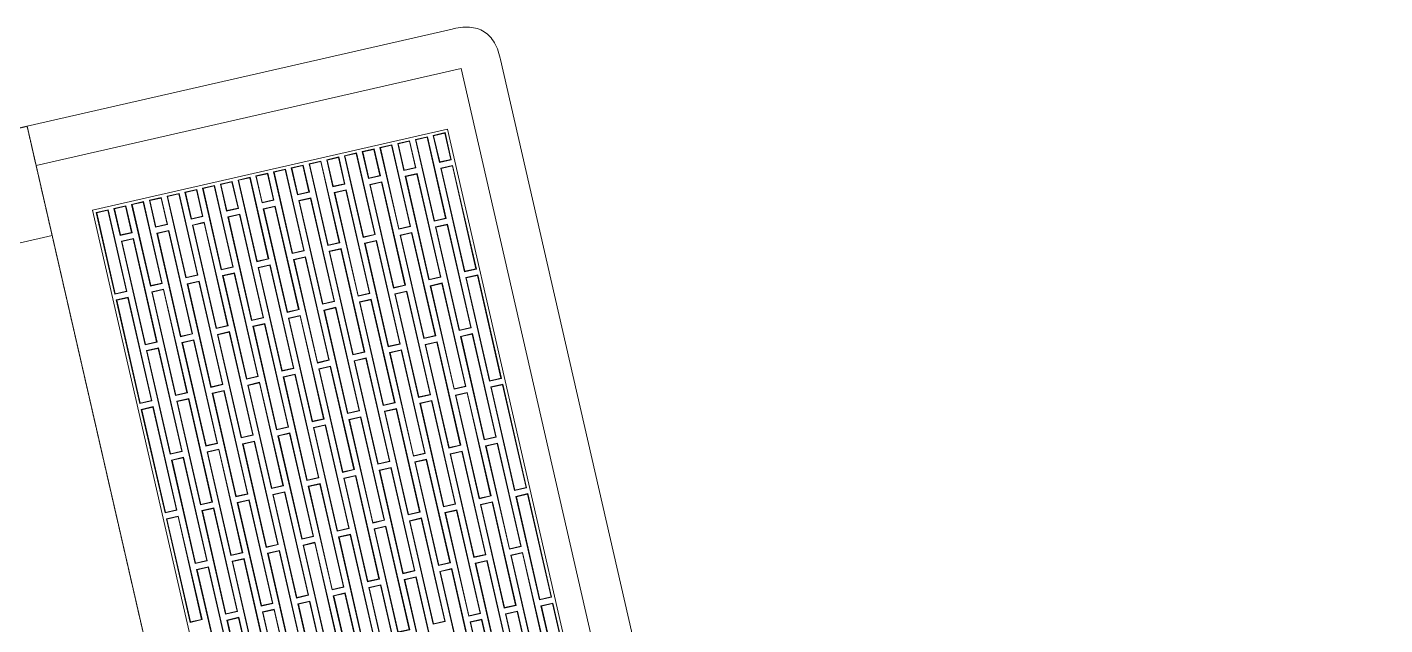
# Model space of a CAD drawing. Header units: millimetres. Extents: x 1667 to 847943, y 724 to 1832625.
# Drawn here: x 653321 to 653925, y 722505 to 722771 of the extents above; entities that cross this region are included whole.
import ezdxf

# ---------------------------------------------------------------- set-up
doc = ezdxf.new("R2010")
doc.units = ezdxf.units.MM
for name, pattern in [('2026-02-28_GF-SF BWP SET_MAIN BLOCK_SASANGIR RESORT$0$DASHED', [0.75, 0.5, -0.25]), ('AUDIT_D_060311083008-3', [0]), ('CENTER', [2, 1.25, -0.25, 0.25, -0.25])]:
    doc.linetypes.add(name, pattern=pattern)
for name, color, linetype, lineweight in [('2026-02-28_GF-SF BWP SET_MAIN BLOCK_SASANGIR RESORT$0$DOOR DIM', 243, '2026-02-28_GF-SF BWP SET_MAIN BLOCK_SASANGIR RESORT$0$DASHED', 9), ('A-DOOR', 140, 'AUDIT_D_060311083008-3', 5), ('DIMENSION_MOFA', 66, 'CENTER', 15), ('DOORS', 161, 'Continuous', 5), ('GH - KIT EQUIP.', 2, 'Continuous', 9)]:
    doc.layers.add(name, color=color, linetype=linetype, lineweight=lineweight)

# ---------------------------------------------------------------- blocks, each defined once
blk = doc.blocks.new('D-150 thk wall_1.8m D leaf-new')
at = {"layer": 'DOORS', "flags": 128}
blk.add_lwpolyline([(1800, -150), (1800, 0), (1750, 0), (1750, -110), (1770, -110), (1770, -150)], close=True, dxfattribs=at)
blk = doc.blocks.new('*U170')
at = {"layer": 'A-DOOR'}
blk.add_blockref('D-150 thk wall_1.8m D leaf-new', (0, 0), dxfattribs=at)
blk = doc.blocks.new('AIR CURTAIN - 1800')
at = {"layer": 'GH - KIT EQUIP.', "color": 177, "lineweight": 15, "true_color": 0x293189}
blk.add_polyline3d([(269135.78, 64441.61, 0), (270899.78, 64441.61, 0), (270900.28, 64441.61, 0), (270901.43, 64441.63, 0), (270902.54, 64441.69, 0), (270903.61, 64441.79, 0), (270904.64, 64441.93, 0), (270905.63, 64442.1, 0), (270906.58, 64442.31, 0), (270907.5, 64442.57, 0), (270908.37, 64442.86, 0), (270909.21, 64443.19, 0), (270910.01, 64443.56, 0), (270910.76, 64443.97, 0), (270911.48, 64444.41, 0), (270912.16, 64444.9, 0), (270912.81, 64445.43, 0), (270913.41, 64445.99, 0), (270913.97, 64446.59, 0), (270914.5, 64447.23, 0), (270914.98, 64447.91, 0), (270915.43, 64448.63, 0), (270915.84, 64449.39, 0), (270916.21, 64450.19, 0), (270916.54, 64451.03, 0), (270916.83, 64451.9, 0), (270917.08, 64452.81, 0), (270917.3, 64453.77, 0), (270917.47, 64454.76, 0), (270917.61, 64455.79, 0), (270917.71, 64456.86, 0), (270917.76, 64457.97, 0), (270917.78, 64459.11, 0), (270917.78, 64459.61, 0), (270917.78, 64653.61, 0), (270899.78, 64653.61, 0), (270899.78, 64459.61, 0), (269135.78, 64459.61, 0)], dxfattribs=at)
for points in [[(270899.78, 64653.61, 0.05), (269135.78, 64653.61, 0.05), (269135.78, 64459.61, 0.05), (270899.78, 64459.61, 0.05)], [(270874.78, 64633.61, 0.05), (270334.78, 64633.61, 0.05), (270334.78, 64471.61, 0.05), (270874.78, 64471.61, 0.05)], [(270686.11, 64632.29, 0), (270733.46, 64632.29, 0), (270733.46, 64626.84, 0), (270686.11, 64626.84, 0)], [(270686.28, 64632.11, 0), (270733.28, 64632.11, 0), (270733.28, 64627.01, 0), (270686.28, 64627.01, 0)], [(270736.11, 64632.29, 0), (270783.46, 64632.29, 0), (270783.46, 64626.84, 0), (270736.11, 64626.84, 0)], [(270736.28, 64632.11, 0), (270783.28, 64632.11, 0), (270783.28, 64627.01, 0), (270736.28, 64627.01, 0)], [(270786.11, 64632.29, 0), (270833.46, 64632.29, 0), (270833.46, 64626.84, 0), (270786.11, 64626.84, 0)], [(270786.28, 64632.11, 0), (270833.28, 64632.11, 0), (270833.28, 64627.01, 0), (270786.28, 64627.01, 0)], [(270836.11, 64626.84, 0), (270836.11, 64632.29, 0), (270873.46, 64632.29, 0), (270873.46, 64626.84, 0)], [(270836.28, 64627.01, 0), (270836.28, 64632.11, 0), (270873.28, 64632.11, 0), (270873.28, 64627.01, 0)], [(270661.11, 64624.19, 0), (270708.46, 64624.19, 0), (270708.46, 64618.74, 0), (270661.11, 64618.74, 0)], [(270661.28, 64624.01, 0), (270708.28, 64624.01, 0), (270708.28, 64618.91, 0), (270661.28, 64618.91, 0)], [(270711.11, 64624.19, 0), (270758.46, 64624.19, 0), (270758.46, 64618.74, 0), (270711.11, 64618.74, 0)], [(270711.28, 64624.01, 0), (270758.28, 64624.01, 0), (270758.28, 64618.91, 0), (270711.28, 64618.91, 0)], [(270761.11, 64624.19, 0), (270808.46, 64624.19, 0), (270808.46, 64618.74, 0), (270761.11, 64618.74, 0)], [(270761.28, 64624.01, 0), (270808.28, 64624.01, 0), (270808.28, 64618.91, 0), (270761.28, 64618.91, 0)], [(270811.11, 64624.19, 0), (270858.46, 64624.19, 0), (270858.46, 64618.74, 0), (270811.11, 64618.74, 0)], [(270811.28, 64624.01, 0), (270858.28, 64624.01, 0), (270858.28, 64618.91, 0), (270811.28, 64618.91, 0)], [(270861.11, 64618.74, 0), (270861.11, 64624.19, 0), (270873.46, 64624.19, 0), (270873.46, 64618.74, 0)], [(270861.28, 64618.91, 0), (270861.28, 64624.01, 0), (270873.28, 64624.01, 0), (270873.28, 64618.91, 0)], [(270636.11, 64616.09, 0), (270683.46, 64616.09, 0), (270683.46, 64610.64, 0), (270636.11, 64610.64, 0)], [(270636.28, 64615.91, 0), (270683.28, 64615.91, 0), (270683.28, 64610.81, 0), (270636.28, 64610.81, 0)], [(270686.11, 64616.09, 0), (270733.46, 64616.09, 0), (270733.46, 64610.64, 0), (270686.11, 64610.64, 0)], [(270686.28, 64615.91, 0), (270733.28, 64615.91, 0), (270733.28, 64610.81, 0), (270686.28, 64610.81, 0)], [(270736.11, 64616.09, 0), (270783.46, 64616.09, 0), (270783.46, 64610.64, 0), (270736.11, 64610.64, 0)], [(270736.28, 64615.91, 0), (270783.28, 64615.91, 0), (270783.28, 64610.81, 0), (270736.28, 64610.81, 0)], [(270786.11, 64616.09, 0), (270833.46, 64616.09, 0), (270833.46, 64610.64, 0), (270786.11, 64610.64, 0)], [(270786.28, 64615.91, 0), (270833.28, 64615.91, 0), (270833.28, 64610.81, 0), (270786.28, 64610.81, 0)], [(270836.11, 64610.64, 0), (270836.11, 64616.09, 0), (270873.46, 64616.09, 0), (270873.46, 64610.64, 0)], [(270836.28, 64610.81, 0), (270836.28, 64615.91, 0), (270873.28, 64615.91, 0), (270873.28, 64610.81, 0)], [(270661.11, 64607.99, 0), (270708.46, 64607.99, 0), (270708.46, 64602.54, 0), (270661.11, 64602.54, 0)], [(270661.28, 64607.81, 0), (270708.28, 64607.81, 0), (270708.28, 64602.71, 0), (270661.28, 64602.71, 0)], [(270711.11, 64607.99, 0), (270758.46, 64607.99, 0), (270758.46, 64602.54, 0), (270711.11, 64602.54, 0)], [(270711.28, 64607.81, 0), (270758.28, 64607.81, 0), (270758.28, 64602.71, 0), (270711.28, 64602.71, 0)], [(270761.11, 64607.99, 0), (270808.46, 64607.99, 0), (270808.46, 64602.54, 0), (270761.11, 64602.54, 0)], [(270761.28, 64607.81, 0), (270808.28, 64607.81, 0), (270808.28, 64602.71, 0), (270761.28, 64602.71, 0)], [(270811.11, 64607.99, 0), (270858.46, 64607.99, 0), (270858.46, 64602.54, 0), (270811.11, 64602.54, 0)], [(270811.28, 64607.81, 0), (270858.28, 64607.81, 0), (270858.28, 64602.71, 0), (270811.28, 64602.71, 0)], [(270861.11, 64602.54, 0), (270861.11, 64607.99, 0), (270873.46, 64607.99, 0), (270873.46, 64602.54, 0)], [(270861.28, 64602.71, 0), (270861.28, 64607.81, 0), (270873.28, 64607.81, 0), (270873.28, 64602.71, 0)], [(270636.11, 64599.89, 0), (270683.46, 64599.89, 0), (270683.46, 64594.44, 0), (270636.11, 64594.44, 0)], [(270636.28, 64599.71, 0), (270683.28, 64599.71, 0), (270683.28, 64594.61, 0), (270636.28, 64594.61, 0)], [(270686.11, 64599.89, 0), (270733.46, 64599.89, 0), (270733.46, 64594.44, 0), (270686.11, 64594.44, 0)], [(270686.28, 64599.71, 0), (270733.28, 64599.71, 0), (270733.28, 64594.61, 0), (270686.28, 64594.61, 0)], [(270736.11, 64599.89, 0), (270783.46, 64599.89, 0), (270783.46, 64594.44, 0), (270736.11, 64594.44, 0)], [(270736.28, 64599.71, 0), (270783.28, 64599.71, 0), (270783.28, 64594.61, 0), (270736.28, 64594.61, 0)], [(270786.11, 64599.89, 0), (270833.46, 64599.89, 0), (270833.46, 64594.44, 0), (270786.11, 64594.44, 0)], [(270786.28, 64599.71, 0), (270833.28, 64599.71, 0), (270833.28, 64594.61, 0), (270786.28, 64594.61, 0)], [(270836.11, 64594.44, 0), (270836.11, 64599.89, 0), (270873.46, 64599.89, 0), (270873.46, 64594.44, 0)], [(270836.28, 64594.61, 0), (270836.28, 64599.71, 0), (270873.28, 64599.71, 0), (270873.28, 64594.61, 0)], [(270661.11, 64591.79, 0), (270708.46, 64591.79, 0), (270708.46, 64586.34, 0), (270661.11, 64586.34, 0)], [(270661.28, 64591.61, 0), (270708.28, 64591.61, 0), (270708.28, 64586.51, 0), (270661.28, 64586.51, 0)], [(270711.11, 64591.79, 0), (270758.46, 64591.79, 0), (270758.46, 64586.34, 0), (270711.11, 64586.34, 0)], [(270711.28, 64591.61, 0), (270758.28, 64591.61, 0), (270758.28, 64586.51, 0), (270711.28, 64586.51, 0)], [(270761.11, 64591.79, 0), (270808.46, 64591.79, 0), (270808.46, 64586.34, 0), (270761.11, 64586.34, 0)], [(270761.28, 64591.61, 0), (270808.28, 64591.61, 0), (270808.28, 64586.51, 0), (270761.28, 64586.51, 0)], [(270811.11, 64591.79, 0), (270858.46, 64591.79, 0), (270858.46, 64586.34, 0), (270811.11, 64586.34, 0)], [(270811.28, 64591.61, 0), (270858.28, 64591.61, 0), (270858.28, 64586.51, 0), (270811.28, 64586.51, 0)], [(270861.11, 64586.34, 0), (270861.11, 64591.79, 0), (270873.46, 64591.79, 0), (270873.46, 64586.34, 0)], [(270861.28, 64586.51, 0), (270861.28, 64591.61, 0), (270873.28, 64591.61, 0), (270873.28, 64586.51, 0)], [(270636.11, 64583.69, 0), (270683.46, 64583.69, 0), (270683.46, 64578.24, 0), (270636.11, 64578.24, 0)], [(270636.28, 64583.51, 0), (270683.28, 64583.51, 0), (270683.28, 64578.41, 0), (270636.28, 64578.41, 0)], [(270686.11, 64583.69, 0), (270733.46, 64583.69, 0), (270733.46, 64578.24, 0), (270686.11, 64578.24, 0)], [(270686.28, 64583.51, 0), (270733.28, 64583.51, 0), (270733.28, 64578.41, 0), (270686.28, 64578.41, 0)], [(270736.11, 64583.69, 0), (270783.46, 64583.69, 0), (270783.46, 64578.24, 0), (270736.11, 64578.24, 0)], [(270736.28, 64583.51, 0), (270783.28, 64583.51, 0), (270783.28, 64578.41, 0), (270736.28, 64578.41, 0)], [(270786.11, 64583.69, 0), (270833.46, 64583.69, 0), (270833.46, 64578.24, 0), (270786.11, 64578.24, 0)], [(270786.28, 64583.51, 0), (270833.28, 64583.51, 0), (270833.28, 64578.41, 0), (270786.28, 64578.41, 0)], [(270836.11, 64578.24, 0), (270836.11, 64583.69, 0), (270873.46, 64583.69, 0), (270873.46, 64578.24, 0)], [(270836.28, 64578.41, 0), (270836.28, 64583.51, 0), (270873.28, 64583.51, 0), (270873.28, 64578.41, 0)], [(270661.11, 64575.59, 0), (270708.46, 64575.59, 0), (270708.46, 64570.14, 0), (270661.11, 64570.14, 0)], [(270661.28, 64575.41, 0), (270708.28, 64575.41, 0), (270708.28, 64570.31, 0), (270661.28, 64570.31, 0)], [(270711.11, 64575.59, 0), (270758.46, 64575.59, 0), (270758.46, 64570.14, 0), (270711.11, 64570.14, 0)], [(270711.28, 64575.41, 0), (270758.28, 64575.41, 0), (270758.28, 64570.31, 0), (270711.28, 64570.31, 0)], [(270761.11, 64575.59, 0), (270808.46, 64575.59, 0), (270808.46, 64570.14, 0), (270761.11, 64570.14, 0)], [(270761.28, 64575.41, 0), (270808.28, 64575.41, 0), (270808.28, 64570.31, 0), (270761.28, 64570.31, 0)], [(270811.11, 64575.59, 0), (270858.46, 64575.59, 0), (270858.46, 64570.14, 0), (270811.11, 64570.14, 0)], [(270811.28, 64575.41, 0), (270858.28, 64575.41, 0), (270858.28, 64570.31, 0), (270811.28, 64570.31, 0)], [(270861.11, 64570.14, 0), (270861.11, 64575.59, 0), (270873.46, 64575.59, 0), (270873.46, 64570.14, 0)], [(270861.28, 64570.31, 0), (270861.28, 64575.41, 0), (270873.28, 64575.41, 0), (270873.28, 64570.31, 0)], [(270636.11, 64567.49, 0), (270683.46, 64567.49, 0), (270683.46, 64562.04, 0), (270636.11, 64562.04, 0)], [(270636.28, 64567.31, 0), (270683.28, 64567.31, 0), (270683.28, 64562.21, 0), (270636.28, 64562.21, 0)], [(270686.11, 64567.49, 0), (270733.46, 64567.49, 0), (270733.46, 64562.04, 0), (270686.11, 64562.04, 0)], [(270686.28, 64567.31, 0), (270733.28, 64567.31, 0), (270733.28, 64562.21, 0), (270686.28, 64562.21, 0)], [(270736.11, 64567.49, 0), (270783.46, 64567.49, 0), (270783.46, 64562.04, 0), (270736.11, 64562.04, 0)], [(270736.28, 64567.31, 0), (270783.28, 64567.31, 0), (270783.28, 64562.21, 0), (270736.28, 64562.21, 0)], [(270786.11, 64567.49, 0), (270833.46, 64567.49, 0), (270833.46, 64562.04, 0), (270786.11, 64562.04, 0)], [(270786.28, 64567.31, 0), (270833.28, 64567.31, 0), (270833.28, 64562.21, 0), (270786.28, 64562.21, 0)], [(270836.11, 64562.04, 0), (270836.11, 64567.49, 0), (270873.46, 64567.49, 0), (270873.46, 64562.04, 0)], [(270836.28, 64562.21, 0), (270836.28, 64567.31, 0), (270873.28, 64567.31, 0), (270873.28, 64562.21, 0)], [(270661.11, 64559.39, 0), (270708.46, 64559.39, 0), (270708.46, 64553.94, 0), (270661.11, 64553.94, 0)], [(270661.28, 64559.21, 0), (270708.28, 64559.21, 0), (270708.28, 64554.11, 0), (270661.28, 64554.11, 0)], [(270711.11, 64559.39, 0), (270758.46, 64559.39, 0), (270758.46, 64553.94, 0), (270711.11, 64553.94, 0)], [(270711.28, 64559.21, 0), (270758.28, 64559.21, 0), (270758.28, 64554.11, 0), (270711.28, 64554.11, 0)], [(270761.11, 64559.39, 0), (270808.46, 64559.39, 0), (270808.46, 64553.94, 0), (270761.11, 64553.94, 0)], [(270761.28, 64559.21, 0), (270808.28, 64559.21, 0), (270808.28, 64554.11, 0), (270761.28, 64554.11, 0)], [(270811.11, 64559.39, 0), (270858.46, 64559.39, 0), (270858.46, 64553.94, 0), (270811.11, 64553.94, 0)], [(270811.28, 64559.21, 0), (270858.28, 64559.21, 0), (270858.28, 64554.11, 0), (270811.28, 64554.11, 0)], [(270861.11, 64553.94, 0), (270861.11, 64559.39, 0), (270873.46, 64559.39, 0), (270873.46, 64553.94, 0)], [(270861.28, 64554.11, 0), (270861.28, 64559.21, 0), (270873.28, 64559.21, 0), (270873.28, 64554.11, 0)], [(270636.11, 64551.29, 0), (270683.46, 64551.29, 0), (270683.46, 64545.84, 0), (270636.11, 64545.84, 0)], [(270636.28, 64551.11, 0), (270683.28, 64551.11, 0), (270683.28, 64546.01, 0), (270636.28, 64546.01, 0)], [(270686.11, 64551.29, 0), (270733.46, 64551.29, 0), (270733.46, 64545.84, 0), (270686.11, 64545.84, 0)], [(270686.28, 64551.11, 0), (270733.28, 64551.11, 0), (270733.28, 64546.01, 0), (270686.28, 64546.01, 0)], [(270736.11, 64551.29, 0), (270783.46, 64551.29, 0), (270783.46, 64545.84, 0), (270736.11, 64545.84, 0)], [(270736.28, 64551.11, 0), (270783.28, 64551.11, 0), (270783.28, 64546.01, 0), (270736.28, 64546.01, 0)], [(270786.11, 64551.29, 0), (270833.46, 64551.29, 0), (270833.46, 64545.84, 0), (270786.11, 64545.84, 0)], [(270786.28, 64551.11, 0), (270833.28, 64551.11, 0), (270833.28, 64546.01, 0), (270786.28, 64546.01, 0)], [(270836.11, 64545.84, 0), (270836.11, 64551.29, 0), (270873.46, 64551.29, 0), (270873.46, 64545.84, 0)], [(270836.28, 64546.01, 0), (270836.28, 64551.11, 0), (270873.28, 64551.11, 0), (270873.28, 64546.01, 0)], [(270661.11, 64543.19, 0), (270708.46, 64543.19, 0), (270708.46, 64537.74, 0), (270661.11, 64537.74, 0)], [(270661.28, 64543.01, 0), (270708.28, 64543.01, 0), (270708.28, 64537.91, 0), (270661.28, 64537.91, 0)], [(270711.11, 64543.19, 0), (270758.46, 64543.19, 0), (270758.46, 64537.74, 0), (270711.11, 64537.74, 0)], [(270711.28, 64543.01, 0), (270758.28, 64543.01, 0), (270758.28, 64537.91, 0), (270711.28, 64537.91, 0)], [(270761.11, 64543.19, 0), (270808.46, 64543.19, 0), (270808.46, 64537.74, 0), (270761.11, 64537.74, 0)], [(270761.28, 64543.01, 0), (270808.28, 64543.01, 0), (270808.28, 64537.91, 0), (270761.28, 64537.91, 0)], [(270811.11, 64543.19, 0), (270858.46, 64543.19, 0), (270858.46, 64537.74, 0), (270811.11, 64537.74, 0)], [(270811.28, 64543.01, 0), (270858.28, 64543.01, 0), (270858.28, 64537.91, 0), (270811.28, 64537.91, 0)], [(270861.11, 64537.74, 0), (270861.11, 64543.19, 0), (270873.46, 64543.19, 0), (270873.46, 64537.74, 0)], [(270861.28, 64537.91, 0), (270861.28, 64543.01, 0), (270873.28, 64543.01, 0), (270873.28, 64537.91, 0)], [(270636.11, 64535.09, 0), (270683.46, 64535.09, 0), (270683.46, 64529.64, 0), (270636.11, 64529.64, 0)], [(270686.11, 64535.09, 0), (270733.46, 64535.09, 0), (270733.46, 64529.64, 0), (270686.11, 64529.64, 0)], [(270736.11, 64535.09, 0), (270783.46, 64535.09, 0), (270783.46, 64529.64, 0), (270736.11, 64529.64, 0)], [(270786.11, 64535.09, 0), (270833.46, 64535.09, 0), (270833.46, 64529.64, 0), (270786.11, 64529.64, 0)], [(270836.11, 64529.64, 0), (270836.11, 64535.09, 0), (270873.46, 64535.09, 0), (270873.46, 64529.64, 0)], [(270636.28, 64534.91, 0), (270683.28, 64534.91, 0), (270683.28, 64529.81, 0), (270636.28, 64529.81, 0)], [(270686.28, 64534.91, 0), (270733.28, 64534.91, 0), (270733.28, 64529.81, 0), (270686.28, 64529.81, 0)], [(270736.28, 64534.91, 0), (270783.28, 64534.91, 0), (270783.28, 64529.81, 0), (270736.28, 64529.81, 0)], [(270786.28, 64534.91, 0), (270833.28, 64534.91, 0), (270833.28, 64529.81, 0), (270786.28, 64529.81, 0)], [(270836.28, 64529.81, 0), (270836.28, 64534.91, 0), (270873.28, 64534.91, 0), (270873.28, 64529.81, 0)], [(270661.11, 64526.99, 0), (270708.46, 64526.99, 0), (270708.46, 64521.54, 0), (270661.11, 64521.54, 0)], [(270661.28, 64526.81, 0), (270708.28, 64526.81, 0), (270708.28, 64521.71, 0), (270661.28, 64521.71, 0)], [(270711.11, 64526.99, 0), (270758.46, 64526.99, 0), (270758.46, 64521.54, 0), (270711.11, 64521.54, 0)], [(270711.28, 64526.81, 0), (270758.28, 64526.81, 0), (270758.28, 64521.71, 0), (270711.28, 64521.71, 0)], [(270761.11, 64526.99, 0), (270808.46, 64526.99, 0), (270808.46, 64521.54, 0), (270761.11, 64521.54, 0)], [(270761.28, 64526.81, 0), (270808.28, 64526.81, 0), (270808.28, 64521.71, 0), (270761.28, 64521.71, 0)], [(270811.11, 64526.99, 0), (270858.46, 64526.99, 0), (270858.46, 64521.54, 0), (270811.11, 64521.54, 0)], [(270811.28, 64526.81, 0), (270858.28, 64526.81, 0), (270858.28, 64521.71, 0), (270811.28, 64521.71, 0)], [(270861.11, 64521.54, 0), (270861.11, 64526.99, 0), (270873.46, 64526.99, 0), (270873.46, 64521.54, 0)], [(270861.28, 64521.71, 0), (270861.28, 64526.81, 0), (270873.28, 64526.81, 0), (270873.28, 64521.71, 0)], [(270636.11, 64518.89, 0), (270683.46, 64518.89, 0), (270683.46, 64513.44, 0), (270636.11, 64513.44, 0)], [(270636.28, 64518.71, 0), (270683.28, 64518.71, 0), (270683.28, 64513.61, 0), (270636.28, 64513.61, 0)], [(270686.11, 64518.89, 0), (270733.46, 64518.89, 0), (270733.46, 64513.44, 0), (270686.11, 64513.44, 0)], [(270686.28, 64518.71, 0), (270733.28, 64518.71, 0), (270733.28, 64513.61, 0), (270686.28, 64513.61, 0)], [(270736.11, 64518.89, 0), (270783.46, 64518.89, 0), (270783.46, 64513.44, 0), (270736.11, 64513.44, 0)], [(270736.28, 64518.71, 0), (270783.28, 64518.71, 0), (270783.28, 64513.61, 0), (270736.28, 64513.61, 0)], [(270786.11, 64518.89, 0), (270833.46, 64518.89, 0), (270833.46, 64513.44, 0), (270786.11, 64513.44, 0)], [(270786.28, 64518.71, 0), (270833.28, 64518.71, 0), (270833.28, 64513.61, 0), (270786.28, 64513.61, 0)], [(270836.11, 64513.44, 0), (270836.11, 64518.89, 0), (270873.46, 64518.89, 0), (270873.46, 64513.44, 0)], [(270836.28, 64513.61, 0), (270836.28, 64518.71, 0), (270873.28, 64518.71, 0), (270873.28, 64513.61, 0)], [(270611.11, 64510.79, 0), (270658.46, 64510.79, 0), (270658.46, 64505.34, 0), (270611.11, 64505.34, 0)], [(270611.28, 64510.61, 0), (270658.28, 64510.61, 0), (270658.28, 64505.51, 0), (270611.28, 64505.51, 0)], [(270661.11, 64510.79, 0), (270708.46, 64510.79, 0), (270708.46, 64505.34, 0), (270661.11, 64505.34, 0)], [(270661.28, 64510.61, 0), (270708.28, 64510.61, 0), (270708.28, 64505.51, 0), (270661.28, 64505.51, 0)], [(270711.11, 64510.79, 0), (270758.46, 64510.79, 0), (270758.46, 64505.34, 0), (270711.11, 64505.34, 0)], [(270711.28, 64510.61, 0), (270758.28, 64510.61, 0), (270758.28, 64505.51, 0), (270711.28, 64505.51, 0)], [(270761.11, 64510.79, 0), (270808.46, 64510.79, 0), (270808.46, 64505.34, 0), (270761.11, 64505.34, 0)], [(270761.28, 64510.61, 0), (270808.28, 64510.61, 0), (270808.28, 64505.51, 0), (270761.28, 64505.51, 0)], [(270811.11, 64510.79, 0), (270858.46, 64510.79, 0), (270858.46, 64505.34, 0), (270811.11, 64505.34, 0)], [(270811.28, 64510.61, 0), (270858.28, 64510.61, 0), (270858.28, 64505.51, 0), (270811.28, 64505.51, 0)], [(270861.11, 64505.34, 0), (270861.11, 64510.79, 0), (270873.46, 64510.79, 0), (270873.46, 64505.34, 0)], [(270861.28, 64505.51, 0), (270861.28, 64510.61, 0), (270873.28, 64510.61, 0), (270873.28, 64505.51, 0)], [(270636.11, 64502.69, 0), (270683.46, 64502.69, 0), (270683.46, 64497.24, 0), (270636.11, 64497.24, 0)], [(270636.28, 64502.51, 0), (270683.28, 64502.51, 0), (270683.28, 64497.41, 0), (270636.28, 64497.41, 0)], [(270686.11, 64502.69, 0), (270733.46, 64502.69, 0), (270733.46, 64497.24, 0), (270686.11, 64497.24, 0)], [(270686.28, 64502.51, 0), (270733.28, 64502.51, 0), (270733.28, 64497.41, 0), (270686.28, 64497.41, 0)], [(270736.11, 64502.69, 0), (270783.46, 64502.69, 0), (270783.46, 64497.24, 0), (270736.11, 64497.24, 0)], [(270736.28, 64502.51, 0), (270783.28, 64502.51, 0), (270783.28, 64497.41, 0), (270736.28, 64497.41, 0)], [(270786.11, 64502.69, 0), (270833.46, 64502.69, 0), (270833.46, 64497.24, 0), (270786.11, 64497.24, 0)], [(270786.28, 64502.51, 0), (270833.28, 64502.51, 0), (270833.28, 64497.41, 0), (270786.28, 64497.41, 0)], [(270836.11, 64497.24, 0), (270836.11, 64502.69, 0), (270873.46, 64502.69, 0), (270873.46, 64497.24, 0)], [(270836.28, 64497.41, 0), (270836.28, 64502.51, 0), (270873.28, 64502.51, 0), (270873.28, 64497.41, 0)], [(270611.11, 64494.59, 0), (270658.46, 64494.59, 0), (270658.46, 64489.14, 0), (270611.11, 64489.14, 0)], [(270611.28, 64494.41, 0), (270658.28, 64494.41, 0), (270658.28, 64489.31, 0), (270611.28, 64489.31, 0)], [(270661.11, 64494.59, 0), (270708.46, 64494.59, 0), (270708.46, 64489.14, 0), (270661.11, 64489.14, 0)], [(270661.28, 64494.41, 0), (270708.28, 64494.41, 0), (270708.28, 64489.31, 0), (270661.28, 64489.31, 0)], [(270711.11, 64494.59, 0), (270758.46, 64494.59, 0), (270758.46, 64489.14, 0), (270711.11, 64489.14, 0)], [(270711.28, 64494.41, 0), (270758.28, 64494.41, 0), (270758.28, 64489.31, 0), (270711.28, 64489.31, 0)], [(270761.11, 64494.59, 0), (270808.46, 64494.59, 0), (270808.46, 64489.14, 0), (270761.11, 64489.14, 0)], [(270761.28, 64494.41, 0), (270808.28, 64494.41, 0), (270808.28, 64489.31, 0), (270761.28, 64489.31, 0)], [(270811.11, 64494.59, 0), (270858.46, 64494.59, 0), (270858.46, 64489.14, 0), (270811.11, 64489.14, 0)], [(270811.28, 64494.41, 0), (270858.28, 64494.41, 0), (270858.28, 64489.31, 0), (270811.28, 64489.31, 0)], [(270861.11, 64489.14, 0), (270861.11, 64494.59, 0), (270873.46, 64494.59, 0), (270873.46, 64489.14, 0)], [(270861.28, 64489.31, 0), (270861.28, 64494.41, 0), (270873.28, 64494.41, 0), (270873.28, 64489.31, 0)], [(270636.11, 64486.49, 0), (270683.46, 64486.49, 0), (270683.46, 64481.04, 0), (270636.11, 64481.04, 0)], [(270636.28, 64486.31, 0), (270683.28, 64486.31, 0), (270683.28, 64481.21, 0), (270636.28, 64481.21, 0)], [(270686.11, 64486.49, 0), (270733.46, 64486.49, 0), (270733.46, 64481.04, 0), (270686.11, 64481.04, 0)], [(270686.28, 64486.31, 0), (270733.28, 64486.31, 0), (270733.28, 64481.21, 0), (270686.28, 64481.21, 0)], [(270736.11, 64486.49, 0), (270783.46, 64486.49, 0), (270783.46, 64481.04, 0), (270736.11, 64481.04, 0)], [(270736.28, 64486.31, 0), (270783.28, 64486.31, 0), (270783.28, 64481.21, 0), (270736.28, 64481.21, 0)], [(270786.11, 64486.49, 0), (270833.46, 64486.49, 0), (270833.46, 64481.04, 0), (270786.11, 64481.04, 0)], [(270786.28, 64486.31, 0), (270833.28, 64486.31, 0), (270833.28, 64481.21, 0), (270786.28, 64481.21, 0)], [(270836.11, 64481.04, 0), (270836.11, 64486.49, 0), (270873.46, 64486.49, 0), (270873.46, 64481.04, 0)], [(270836.28, 64481.21, 0), (270836.28, 64486.31, 0), (270873.28, 64486.31, 0), (270873.28, 64481.21, 0)], [(270611.11, 64478.39, 0), (270658.46, 64478.39, 0), (270658.46, 64472.94, 0), (270611.11, 64472.94, 0)], [(270611.28, 64478.21, 0), (270658.28, 64478.21, 0), (270658.28, 64473.11, 0), (270611.28, 64473.11, 0)], [(270661.11, 64478.39, 0), (270708.46, 64478.39, 0), (270708.46, 64472.94, 0), (270661.11, 64472.94, 0)], [(270661.28, 64478.21, 0), (270708.28, 64478.21, 0), (270708.28, 64473.11, 0), (270661.28, 64473.11, 0)], [(270711.11, 64478.39, 0), (270758.46, 64478.39, 0), (270758.46, 64472.94, 0), (270711.11, 64472.94, 0)], [(270711.28, 64478.21, 0), (270758.28, 64478.21, 0), (270758.28, 64473.11, 0), (270711.28, 64473.11, 0)], [(270761.11, 64478.39, 0), (270808.46, 64478.39, 0), (270808.46, 64472.94, 0), (270761.11, 64472.94, 0)], [(270761.28, 64478.21, 0), (270808.28, 64478.21, 0), (270808.28, 64473.11, 0), (270761.28, 64473.11, 0)], [(270811.11, 64478.39, 0), (270858.46, 64478.39, 0), (270858.46, 64472.94, 0), (270811.11, 64472.94, 0)], [(270811.28, 64478.21, 0), (270858.28, 64478.21, 0), (270858.28, 64473.11, 0), (270811.28, 64473.11, 0)], [(270861.11, 64472.94, 0), (270861.11, 64478.39, 0), (270873.46, 64478.39, 0), (270873.46, 64472.94, 0)], [(270861.28, 64473.11, 0), (270861.28, 64478.21, 0), (270873.28, 64478.21, 0), (270873.28, 64473.11, 0)]]:
    blk.add_polyline3d(points, close=True, dxfattribs=at)
blk = doc.blocks.new('FURNITURE BOH')
at = {"layer": 'GH - KIT EQUIP.', "ltscale": 0.5, "rotation": 90}
blk.add_blockref('AIR CURTAIN - 1800', (51193.61, -260767.77), dxfattribs=at)
blk = doc.blocks.new('ff')
at = {"layer": '2026-02-28_GF-SF BWP SET_MAIN BLOCK_SASANGIR RESORT$0$DOOR DIM', "ltscale": 0.25}
blk.add_lwpolyline([(56120, -9780), (56020, -9780), (56020, -7980), (56120, -7980)], close=True, dxfattribs=at)
at = {"color": 1, "rotation": 360}
blk.add_blockref('FURNITURE BOH', (69580.092, -18129.993), dxfattribs=at)
at = {"layer": 'DIMENSION_MOFA', "xscale": -1, "rotation": 270}
blk.add_blockref('*U170', (56119.999, -9780), dxfattribs=at)

msp = doc.modelspace()

# ---------------------------------------------------------------- block references
at = {"layer": 'DIMENSION_MOFA', "rotation": 12.89632932256583}
msp.add_blockref('ff', (596835.137, 717980.215), dxfattribs=at)

doc.saveas('drawing.dxf')
